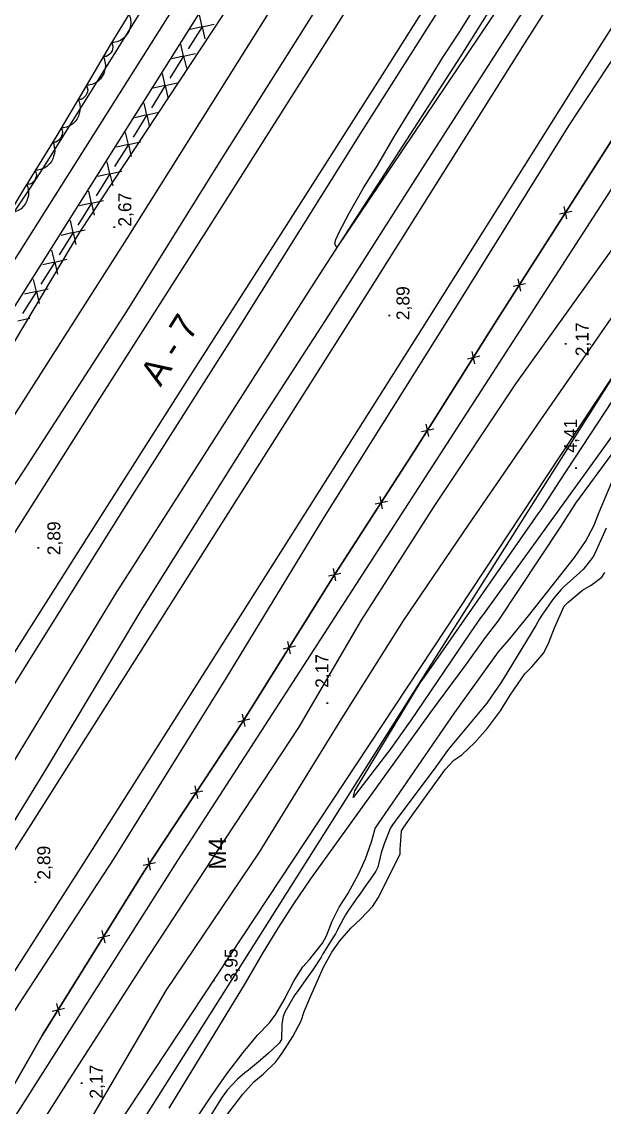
# Model space of a CAD drawing. Extents: x 731654 to 732244, y 4380181 to 4381208.
# Drawn here: x 731958.5 to 732025.7, y 4380676.7 to 4380801.8 of the extents above; entities that cross this region are included whole.
import ezdxf
from ezdxf.enums import TextEntityAlignment as Align

# ---------------------------------------------------------------- set-up
doc = ezdxf.new("R2010")
doc.units = 0
doc.linetypes.add('DASHED', pattern=[0])
doc.linetypes.add('HIDDEN', pattern=[0])
doc.layers.get('0').update_dxf_attribs({"linetype": 'CONTINUOUS'})
for name, color, linetype in [('1', 7, 'CONTINUOUS'), ('14', 7, 'CONTINUOUS'), ('24', 7, 'CONTINUOUS'), ('25', 7, 'CONTINUOUS'), ('33', 7, 'CONTINUOUS'), ('39', 7, 'CONTINUOUS'), ('40', 7, 'CONTINUOUS'), ('44', 7, 'CONTINUOUS'), ('48', 7, 'CONTINUOUS'), ('50', 7, 'CONTINUOUS'), ('53', 7, 'CONTINUOUS'), ('8', 7, 'CONTINUOUS'), ('9', 7, 'CONTINUOUS'), ('PATTERN_CLASS', 7, 'CONTINUOUS')]:
    doc.layers.add(name, color=color, linetype=linetype)

msp = doc.modelspace()

# ---------------------------------------------------------------- linework, layer by layer
at = {"layer": '1', "color": 0, "linetype": 'CONTINUOUS'}
for p, q in [((732020.56, 4380779.63), (732021.98, 4380779.96)), ((732021.41, 4380779.06), (732021.11, 4380780.49)), ((732016.08, 4380770.72), (732015.78, 4380772.15)), ((732015.23, 4380771.29), (732016.65, 4380771.61)), ((732009.93, 4380762.92), (732011.35, 4380763.26)), ((732010.78, 4380762.36), (732010.48, 4380763.78)), ((732004.65, 4380754.55), (732006.07, 4380754.88)), ((732005.5, 4380753.99), (732005.19, 4380755.41)), ((732000.15, 4380745.65), (731999.86, 4380747.08)), ((731999.3, 4380746.22), (732000.72, 4380746.54)), ((731993.93, 4380737.91), (731995.35, 4380738.23)), ((731994.78, 4380737.34), (731994.48, 4380738.76)), ((731988.68, 4380729.5), (731990.1, 4380729.85)), ((731989.54, 4380728.95), (731989.22, 4380730.37)), ((731984.29, 4380720.55), (731983.98, 4380721.97)), ((731983.44, 4380721.11), (731984.85, 4380721.45)), ((731977.99, 4380712.86), (731979.41, 4380713.16)), ((731978.83, 4380712.28), (731978.55, 4380713.71)), ((731972.54, 4380704.59), (731973.97, 4380704.9)), ((731973.38, 4380704.01), (731973.1, 4380705.44)), ((731968.15, 4380695.63), (731967.83, 4380697.05)), ((731967.29, 4380696.18), (731968.71, 4380696.53)), ((731962.06, 4380687.78), (731963.47, 4380688.12)), ((731962.91, 4380687.22), (731962.6, 4380688.64))]:
    msp.add_line(p, q, dxfattribs=at)
for points in [[(732034.36, 4380800.28), (732023.86, 4380783.87), (732013.34, 4380767.39), (732003.85, 4380752.34), (731994.34, 4380737.62), (731984.06, 4380721.16), (731972.63, 4380703.81), (731960.89, 4380684.96), (731951.9, 4380669.23), (731934.96, 4380642.69), (731923.21, 4380624.94), (731911.47, 4380606.25), (731902.51, 4380591.37)], [(731902.51, 4380591.37), (731911.47, 4380606.25), (731923.21, 4380624.94), (731934.96, 4380642.69), (731951.9, 4380669.23), (731960.89, 4380684.96), (731972.63, 4380703.81), (731984.06, 4380721.16), (731994.34, 4380737.62), (732003.85, 4380752.34), (732013.34, 4380767.39), (732023.86, 4380783.87), (732034.36, 4380800.28)]]:
    msp.add_lwpolyline(points, dxfattribs=at)
at = {"layer": '14', "color": 0, "linetype": 'CONTINUOUS'}
for points in [[(731890.96, 4380638.24), (731900.26, 4380652.67), (731907.87, 4380664.54), (731914.6, 4380675.05), (731922.1, 4380686.82), (731931.47, 4380701.61), (731942.47, 4380718.96), (731954.55, 4380737.94), (731967.28, 4380757.92), (731980.37, 4380778.5), (731993.98, 4380799.96), (732008.28, 4380822.65), (732023.04, 4380846.13), (732038.06, 4380870.07), (732053.73, 4380895), (732070.01, 4380920.85), (732084.74, 4380944.17), (732096.44, 4380962.62), (732108.43, 4380981.63), (732119.86, 4381000)], [(731905.61, 4380624.96), (731921.6, 4380649.1), (731940.17, 4380678.89), (731959.37, 4380708.86), (731981.35, 4380743.53), (731998.42, 4380770.46), (732016.52, 4380799.23), (732034.73, 4380827.82), (732052.79, 4380856.71), (732071.42, 4380885.67), (732086.08, 4380908.4), (732103.85, 4380936.36), (732128.36, 4380974.71), (732143.44, 4381000)], [(731912.51, 4380621.17), (731927.93, 4380645.08), (731946.51, 4380674.88), (731965.69, 4380704.83), (731987.68, 4380739.51), (732004.76, 4380766.46), (732022.86, 4380795.23), (732041.07, 4380823.82), (732059.12, 4380852.69), (732077.73, 4380881.62), (732092.4, 4380904.36), (732110.17, 4380932.33), (732134.74, 4380970.78), (732152.03, 4380999.76), (732152.17, 4381000)], [(732113.42, 4380975.42), (732108.47, 4380967.38), (732103.43, 4380959.42), (732098.05, 4380951.03), (732092.02, 4380941.54), (732085.15, 4380930.67), (732077.43, 4380918.42), (732069.38, 4380905.6), (732061.5, 4380892.92), (732053.51, 4380880.12), (732045.11, 4380866.79), (732036.6, 4380853.38), (732028.27, 4380840.25), (732019.69, 4380826.67), (732010.34, 4380811.85), (732000.1, 4380795.67), (731989.03, 4380778.31), (731977.62, 4380760.46), (731966.26, 4380742.66), (731954.66, 4380724.39), (731942.12, 4380704.58), (731927.2, 4380681.02), (731909.75, 4380653.58), (731896.43, 4380632.86)]]:
    msp.add_lwpolyline(points, dxfattribs=at)
at = {"layer": '24', "color": 0, "linetype": 'CONTINUOUS'}
msp.add_lwpolyline([(731982.17, 4380675.73), (731984.04, 4380678.21), (731985.29, 4380679.6), (731986.37, 4380680.5), (731987.84, 4380681.94), (731988.59, 4380682.94), (731989.8, 4380684.84), (731990.76, 4380686.63), (731991.11, 4380687.71), (731991.87, 4380689.51), (731993.35, 4380692.82), (731994.31, 4380694.57), (731995.24, 4380695.87), (731996.49, 4380697.34), (731997.6, 4380698.35), (731999.01, 4380699.85), (731999.63, 4380700.81), (732000.45, 4380702.39), (732002.18, 4380705.88), (732002.18, 4380706.4), (732002.33, 4380708.54), (732002.59, 4380708.98), (732003.78, 4380710.67), (732007.39, 4380715.63), (732008.38, 4380716.67), (732009.28, 4380717.31), (732010.79, 4380718.71), (732012.24, 4380720.36), (732013.74, 4380722.37), (732014.85, 4380724.17), (732016.56, 4380726.64), (732017.36, 4380727.42), (732018.74, 4380729.06), (732019.33, 4380730.23), (732019.98, 4380731.92), (732021.08, 4380734.41), (732021.53, 4380734.85), (732023.22, 4380736.28), (732024.2, 4380736.84), (732025.43, 4380737.76), (732025.77, 4380738.3)], dxfattribs=at)
at = {"layer": '25', "color": 0, "linetype": 'HIDDEN'}
for points in [[(731876.02, 4380644.56), (731899.76, 4380682.27), (731921.65, 4380717.35), (731954.17, 4380768.78), (731983.38, 4380814.98), (732007.59, 4380854.11)], [(732031.23, 4380833.06), (732024.15, 4380821.71), (732009.18, 4380797.83), (731992.48, 4380772.08), (731969.32, 4380735.83), (731951.64, 4380706.77), (731925.89, 4380667.09), (731902.8, 4380630.78), (731900.64, 4380627.34)]]:
    msp.add_lwpolyline(points, dxfattribs=at)
at = {"layer": '33', "color": 0, "linetype": 'CONTINUOUS'}
for p, q in [((731979.33, 4380801.19), (731979.02, 4380802.57)), ((731979.33, 4380801.19), (731977.74, 4380798.65)), ((731979.33, 4380801.19), (731977.96, 4380800.88)), ((731979.33, 4380801.19), (731980.71, 4380801.51)), ((731979.33, 4380801.19), (731979.65, 4380799.82)), ((731977.21, 4380797.8), (731976.89, 4380799.18)), ((731977.21, 4380797.8), (731975.62, 4380795.26)), ((731977.21, 4380797.8), (731975.83, 4380797.49)), ((731977.21, 4380797.8), (731978.59, 4380798.12)), ((731977.21, 4380797.8), (731977.53, 4380796.43)), ((731975.09, 4380794.42), (731974.77, 4380795.79)), ((731975.09, 4380794.42), (731973.49, 4380791.87)), ((731975.09, 4380794.42), (731973.71, 4380794.1)), ((731975.09, 4380794.42), (731976.46, 4380794.73)), ((731975.09, 4380794.42), (731975.4, 4380793.04)), ((731972.96, 4380791.03), (731972.65, 4380792.4)), ((731972.96, 4380791.03), (731971.37, 4380788.48)), ((731972.96, 4380791.03), (731971.58, 4380790.71)), ((731972.96, 4380791.03), (731974.34, 4380791.34)), ((731972.96, 4380791.03), (731973.28, 4380789.65)), ((731970.84, 4380787.64), (731970.52, 4380789.02)), ((731970.84, 4380787.64), (731969.24, 4380785.1)), ((731970.84, 4380787.64), (731969.46, 4380787.32)), ((731970.84, 4380787.64), (731972.22, 4380787.95)), ((731970.84, 4380787.64), (731971.15, 4380786.26)), ((731968.71, 4380784.25), (731968.4, 4380785.63)), ((731968.71, 4380784.25), (731970.09, 4380784.56)), ((731968.71, 4380784.25), (731967.12, 4380781.71)), ((731968.71, 4380784.25), (731967.33, 4380783.93)), ((731968.71, 4380784.25), (731969.03, 4380782.87)), ((731966.59, 4380780.86), (731966.27, 4380782.24)), ((731966.59, 4380780.86), (731965, 4380778.32)), ((731966.59, 4380780.86), (731965.21, 4380780.54)), ((731966.59, 4380780.86), (731967.97, 4380781.17)), ((731966.59, 4380780.86), (731966.9, 4380779.48)), ((731964.46, 4380777.47), (731964.15, 4380778.85)), ((731964.46, 4380777.47), (731962.87, 4380774.93)), ((731964.46, 4380777.47), (731963.09, 4380777.15)), ((731964.46, 4380777.47), (731965.84, 4380777.79)), ((731964.46, 4380777.47), (731964.78, 4380776.09)), ((731962.34, 4380774.08), (731962.02, 4380775.46)), ((731962.34, 4380774.08), (731963.72, 4380774.4)), ((731962.34, 4380774.08), (731960.75, 4380771.54)), ((731962.34, 4380774.08), (731960.96, 4380773.76)), ((731962.34, 4380774.08), (731962.66, 4380772.7)), ((731960.22, 4380770.69), (731959.9, 4380772.07)), ((731960.22, 4380770.69), (731958.62, 4380768.15)), ((731960.22, 4380770.69), (731958.84, 4380770.37)), ((731960.22, 4380770.69), (731961.59, 4380771.01)), ((731960.22, 4380770.69), (731960.53, 4380769.31)), ((731958.09, 4380767.3), (731959.47, 4380767.62))]:
    msp.add_line(p, q, dxfattribs=at)
at = {"layer": '39', "color": 0, "linetype": 'CONTINUOUS'}
msp.add_lwpolyline([(732138.29, 4380958.72), (732084.2, 4380873.63), (732030.91, 4380789.25), (731976.5, 4380705.14), (731922.83, 4380620.78), (731869.45, 4380536.25), (731815.74, 4380451.33), (731762.28, 4380366.57), (731709.68, 4380281.67), (731700, 4380266.52)], dxfattribs=at)
at = {"layer": '40', "color": 0, "linetype": 'CONTINUOUS'}
msp.add_lwpolyline([(732168.46, 4380994.14), (732149.24, 4380954.55), (731700, 4380244.54)], dxfattribs=at)
at = {"layer": '44', "color": 0, "linetype": 'CONTINUOUS'}
for points in [[(731875.42, 4380649.55), (731889.82, 4380671.28), (731890.16, 4380671.83), (731901.23, 4380690.46), (731902.96, 4380693.53), (731904.16, 4380695.35), (731911.67, 4380707.19), (731931.94, 4380737.94), (731933.56, 4380740.58), (731936.19, 4380745.04), (731942.62, 4380755.94), (731942.63, 4380755.96), (731942.94, 4380756.41), (731944.96, 4380759.46), (731946.39, 4380761.87), (731955.39, 4380776.39), (731957.3, 4380779.32), (731959.41, 4380782.42), (731961.37, 4380785.44), (732004.62, 4380854.71)], [(732032.6, 4380831.7), (732030.52, 4380828.73), (732028.84, 4380826.14), (731994.88, 4380775.75), (731994.65, 4380776.19), (731994.75, 4380776.69), (731995.14, 4380777.53), (731996.3, 4380779.71), (731997.91, 4380782.54), (731999.55, 4380785.21), (732001.54, 4380788.59), (732007.13, 4380797.71), (732008.87, 4380800.35), (732011.07, 4380803.82), (732029.53, 4380833.42), (732029.71, 4380833.58), (732029.88, 4380833.63), (732030.19, 4380833.58)], [(731986.1, 4380814.08), (731924.64, 4380716.56), (731906.6, 4380688.29), (731906.3, 4380687.87), (731903.35, 4380683.6), (731889.29, 4380660.73), (731889.11, 4380660.44), (731880.49, 4380646.05)], [(731940.33, 4380625.63), (731945.99, 4380635.44), (731946.32, 4380636.07), (731947.54, 4380638.61), (731948.96, 4380641.33), (731950.64, 4380644.69), (731952.21, 4380647.62), (731953.59, 4380649.92), (731957.06, 4380655.48), (731960.55, 4380660.86), (732042.59, 4380784.89)], [(732032.89, 4380762.77), (732023.68, 4380749.94), (732023.37, 4380749.53), (732021.87, 4380747.46), (732011.74, 4380733.48), (732011.46, 4380733.07), (732010.34, 4380731.48), (732003.37, 4380721.21), (732003.07, 4380720.79), (732001.12, 4380718.03), (731996.75, 4380712.37), (731996.96, 4380713.16), (732004.5, 4380725.59), (732004.82, 4380726.06), (732006.29, 4380728.14), (732018.1, 4380745.05), (732018.44, 4380745.54), (732020.3, 4380748.37), (732020.56, 4380748.81), (732030.21, 4380763.46)], [(732026.58, 4380751.98), (732022.4, 4380746.31), (732020.7, 4380743.64), (732013.45, 4380732.71), (732011.99, 4380730.82), (732009.74, 4380727.69), (732005.66, 4380722.21), (731991.84, 4380703), (731989.87, 4380700.12), (731988.07, 4380697.33), (731986.27, 4380694.38), (731984.29, 4380691), (731975.5, 4380676.58)], [(731978.59, 4380675.25), (731980.33, 4380677.88), (731982.2, 4380680.54), (731984.07, 4380683.01), (731985.73, 4380684.98), (731987.12, 4380686.4), (731987.84, 4380687.42), (731988.8, 4380689.07), (731989.94, 4380691.29), (731990.94, 4380692.87), (731991.71, 4380693.71), (731993.24, 4380695.58), (731993.68, 4380696.44), (731994.34, 4380698.13), (731995.15, 4380699.73), (731996.13, 4380701.3), (731997.43, 4380703.63), (731998.17, 4380705.31), (731998.87, 4380707.28), (731999.24, 4380708.64), (731999.31, 4380708.8), (731999.62, 4380709.27), (732008.47, 4380722.19), (732013.51, 4380729.16), (732014.79, 4380730.63), (732016.98, 4380733.3), (732022.27, 4380740.02), (732023.56, 4380741.89), (732024.5, 4380743.67), (732025.13, 4380745.25), (732027, 4380749.71)], [(732025.94, 4380743.42), (732024.65, 4380740.48), (732024.39, 4380740.07), (732023.28, 4380738.67), (732022.92, 4380738.32), (732022.16, 4380737.64), (732021.11, 4380736.71), (732020.74, 4380736.34), (732019.87, 4380735.3), (732018.53, 4380733.41), (732018.24, 4380732.98), (732017.83, 4380732.19), (732014.07, 4380726.03), (732013.8, 4380725.6), (732012.25, 4380723.36), (732012.17, 4380723.25), (732007.75, 4380717.94), (732007.45, 4380717.53), (732006.29, 4380715.92), (732001.61, 4380709.65), (732001.31, 4380709.25), (732001.07, 4380708.89), (732000.34, 4380707.06), (732000.18, 4380706.58), (731999.98, 4380706), (731999.59, 4380704.35), (731999.36, 4380703.9), (731999.28, 4380703.78), (731998.79, 4380703.04), (731998.5, 4380702.63), (731998.39, 4380702.48), (731997.45, 4380701.14), (731997.16, 4380700.73), (731997.11, 4380700.66), (731996.16, 4380699.29)], [(731996.16, 4380699.29), (731995.88, 4380698.86), (731995.68, 4380698.53), (731994.94, 4380697.15), (731994.71, 4380696.69), (731994.43, 4380696.21), (731993.54, 4380694.78), (731993.26, 4380694.35), (731993.06, 4380693.98), (731992.1, 4380692.54), (731991.8, 4380692.12), (731991.51, 4380691.69), (731990.49, 4380690.25), (731990.19, 4380689.83), (731990.05, 4380689.63), (731988.88, 4380687.63), (731988.7, 4380687.14), (731988.54, 4380686.27), (731988.49, 4380684.5), (731988.23, 4380684.09), (731987.37, 4380683.25), (731986.98, 4380682.92), (731986.08, 4380682.11), (731984.68, 4380680.98), (731984.28, 4380680.66), (731983.43, 4380679.94), (731982.22, 4380678.64), (731981.92, 4380678.23), (731981.63, 4380677.82), (731980.35, 4380675.78)]]:
    msp.add_lwpolyline(points, dxfattribs=at)
at = {"layer": '53', "color": 0, "linetype": 'CONTINUOUS'}
for points in [[(731970.9, 4380802.63), (731971.01, 4380802.43), (731971.08, 4380802.07), (731971.13, 4380801.65), (731971.09, 4380801.33), (731971.01, 4380801.02), (731970.92, 4380800.71), (731970.75, 4380800.41), (731970.52, 4380800.11), (731970.25, 4380799.83), (731969.92, 4380799.62), (731969.52, 4380799.46), (731969.16, 4380799.39), (731968.91, 4380799.39), (731968.99, 4380799.12), (731969.04, 4380798.84), (731969.01, 4380798.62), (731968.95, 4380798.42), (731968.82, 4380798.2), (731968.67, 4380798.03), (731968.48, 4380797.87), (731968.28, 4380797.76), (731968.08, 4380797.76), (731967.92, 4380797.75)], [(731967.94, 4380797.74), (731968.06, 4380797.53), (731968.13, 4380797.17), (731968.19, 4380796.76), (731968.16, 4380796.44), (731968.08, 4380796.13), (731967.99, 4380795.82), (731967.83, 4380795.51), (731967.61, 4380795.21), (731967.34, 4380794.93), (731967.01, 4380794.71), (731966.61, 4380794.54), (731966.25, 4380794.46), (731966, 4380794.46), (731966.09, 4380794.2), (731966.15, 4380793.91), (731966.11, 4380793.7), (731966.06, 4380793.5), (731965.93, 4380793.27), (731965.79, 4380793.1), (731965.59, 4380792.94), (731965.4, 4380792.83), (731965.2, 4380792.82), (731965.04, 4380792.81)], [(731965.04, 4380792.81), (731965.15, 4380792.6), (731965.23, 4380792.24), (731965.28, 4380791.83), (731965.25, 4380791.51), (731965.17, 4380791.2), (731965.08, 4380790.89), (731964.92, 4380790.58), (731964.69, 4380790.28), (731964.42, 4380790), (731964.1, 4380789.79), (731963.69, 4380789.62), (731963.34, 4380789.54), (731963.09, 4380789.54), (731963.18, 4380789.28), (731963.23, 4380788.99), (731963.19, 4380788.78), (731963.14, 4380788.57), (731963.01, 4380788.35), (731962.86, 4380788.18), (731962.67, 4380788.02), (731962.48, 4380787.91), (731962.28, 4380787.9), (731962.12, 4380787.89)], [(731962.11, 4380787.9), (731962.22, 4380787.69), (731962.29, 4380787.33), (731962.34, 4380786.91), (731962.3, 4380786.6), (731962.21, 4380786.28), (731962.11, 4380785.98), (731961.95, 4380785.67), (731961.72, 4380785.38), (731961.44, 4380785.1), (731961.11, 4380784.89), (731960.71, 4380784.73), (731960.35, 4380784.66), (731960.1, 4380784.66), (731960.18, 4380784.4), (731960.23, 4380784.11), (731960.19, 4380783.9), (731960.14, 4380783.7), (731960, 4380783.47), (731959.85, 4380783.31), (731959.66, 4380783.15), (731959.47, 4380783.04), (731959.26, 4380783.04), (731959.1, 4380783.03)], [(731959.1, 4380783.03), (731959.21, 4380782.83), (731959.28, 4380782.47), (731959.33, 4380782.05), (731959.3, 4380781.74), (731959.21, 4380781.42), (731959.12, 4380781.12), (731958.96, 4380780.81), (731958.74, 4380780.51), (731958.46, 4380780.23), (731958.14, 4380780.02), (731957.73, 4380779.85), (731957.37, 4380779.78), (731957.13, 4380779.77), (731957.21, 4380779.51), (731957.26, 4380779.23), (731957.23, 4380779.01), (731957.18, 4380778.81), (731957.04, 4380778.59), (731956.9, 4380778.42), (731956.7, 4380778.26), (731956.51, 4380778.15), (731956.31, 4380778.14), (731956.15, 4380778.13)]]:
    msp.add_lwpolyline(points, dxfattribs=at)
at = {"layer": '8', "color": 0, "linetype": 'DASHED'}
for points in [[(732105.2, 4381000), (732091.09, 4380976.19), (732075.06, 4380951.46), (732074.99, 4380951.37), (732055.94, 4380921.42), (732040.58, 4380896.94), (732016.12, 4380858.65), (731998.04, 4380829.75), (731981.75, 4380802.62), (731965.19, 4380777.54), (731945.91, 4380745.21), (731932.6, 4380725.62), (731918.58, 4380702.61), (731903.04, 4380678.34), (731882.89, 4380646.68)], [(731922.39, 4380613.02), (731926.52, 4380619.44), (731930, 4380624.88), (731935.91, 4380634.06), (731940.01, 4380640.75), (731944.75, 4380648.67), (731950.14, 4380657.69), (731957.9, 4380670.21), (731964.08, 4380679.98), (731972.73, 4380693.39), (731981.07, 4380706.17), (731990.49, 4380720.44), (731997.71, 4380732.83), (732006.09, 4380745.92), (732015.54, 4380760.03), (732025.25, 4380773.61), (732031.21, 4380781.91)]]:
    msp.add_lwpolyline(points, dxfattribs=at)
at = {"layer": '8', "color": 0, "linetype": 'CONTINUOUS'}
for points in [[(731887.61, 4380645.52), (731895.37, 4380657.75), (731916.39, 4380691.01), (731943.97, 4380735.02), (731970.71, 4380776.8), (731995.1, 4380815.66), (732010.35, 4380840.76), (732024.91, 4380863.69), (732039.92, 4380887.44), (732059.56, 4380918.4), (732077.12, 4380945.64), (732094.4, 4380972.34), (732111.37, 4381000)], [(732027.08, 4380768.46), (732018.7, 4380756.38), (732010.06, 4380743.83), (732002.56, 4380732.81), (731995.43, 4380721.48), (731985.9, 4380706.07), (731975.14, 4380690.13), (731966.28, 4380674.98), (731955.72, 4380658.36), (731951.91, 4380652.26), (731944.23, 4380639.59), (731937.52, 4380627.64), (731929.52, 4380611.84), (731926.93, 4380606.95)]]:
    msp.add_lwpolyline(points, dxfattribs=at)
at = {"layer": '9', "color": 0, "linetype": 'HIDDEN'}
for points in [[(731888.86, 4380639.81), (731900.64, 4380658.71), (731913.91, 4380680.3), (731930.35, 4380706.33), (731946.23, 4380730.89), (731959.2, 4380750.67), (731970.71, 4380768.46), (731981.14, 4380785.23), (732001.12, 4380816.85), (732025.7, 4380854.89), (732042.7, 4380881.91), (732058.67, 4380908.02), (732077.49, 4380936.98), (732093.38, 4380962.37), (732110.62, 4380990), (732116.73, 4381000)], [(732130.91, 4381000), (732127.4, 4380994.48), (732116.31, 4380976.55), (732104.4, 4380957.62), (732093.15, 4380939.6), (732082.19, 4380921.98), (732070.11, 4380903.11), (732057.55, 4380883.01), (732043.02, 4380860.34), (732028.84, 4380838.14), (732010.28, 4380808.96), (731997.6, 4380788.94), (731983.68, 4380766.73), (731970.23, 4380745.57), (731951.15, 4380715.12), (731934.47, 4380689.37), (731918.98, 4380664.77), (731913.28, 4380655.79), (731898.97, 4380633.23)], [(732155.09, 4381000), (732143.69, 4380981.19), (732132.76, 4380963.15), (732121.11, 4380944.59), (732107.28, 4380922.65), (732087.25, 4380891.91), (732071.63, 4380867.92), (732053.42, 4380839.11), (732039.42, 4380816.86), (732021.6, 4380789.76), (732009.12, 4380769.76), (731993.42, 4380744.73), (731982.13, 4380726.16), (731969.16, 4380705.36), (731958.16, 4380688.52), (731946.86, 4380670.71), (731935.73, 4380652.69), (731923.73, 4380633.31), (731914.56, 4380618.69)], [(731904.28, 4380625.85), (731912.93, 4380639.65), (731922.69, 4380655.48), (731931.08, 4380668.04), (731941, 4380683.09), (731952.53, 4380701.36), (731961.44, 4380715.78), (731972.31, 4380733.92), (731985.32, 4380754.59), (731993.93, 4380767.87), (732004.45, 4380784.41), (732016.99, 4380803.92), (732025.73, 4380817.64), (732034.62, 4380831.54), (732042.46, 4380844.61), (732051.23, 4380858.21), (732057.4, 4380867.54), (732067.46, 4380883.19), (732079.42, 4380901.87), (732091.99, 4380922.14), (732099.87, 4380934.84), (732106.17, 4380944.42), (732118.07, 4380963.88), (732125.76, 4380976.16)]]:
    msp.add_lwpolyline(points, dxfattribs=at)
at = {"layer": 'PATTERN_CLASS', "color": 0, "linetype": 'CONTINUOUS'}
for points in [[(731973.02, 4380806.1), (731968.71, 4380799.04), (731965.31, 4380793.26), (731962.46, 4380788.46), (731958.74, 4380782.44), (731955.41, 4380776.9)], [(732034.36, 4380800.28), (732023.86, 4380783.87), (732013.34, 4380767.39), (732003.85, 4380752.34), (731994.34, 4380737.62), (731984.06, 4380721.16), (731972.63, 4380703.81), (731960.89, 4380684.96), (731951.9, 4380669.23), (731934.96, 4380642.69), (731923.21, 4380624.94), (731911.47, 4380606.25), (731902.51, 4380591.37)]]:
    msp.add_lwpolyline(points, dxfattribs=at)

# ---------------------------------------------------------------- texts
at = {"layer": '39', "color": 0, "linetype": 'CONTINUOUS'}
msp.add_text('M4   ', height=2, rotation=90, dxfattribs=at).set_placement((731981.08, 4380707.04), align=Align.MIDDLE)
at = {"layer": '48', "color": 0, "linetype": 'CONTINUOUS'}
for s, p in [(' 2,67', (731971.17, 4380777.61)), ('.', (731969.32, 4380777.83)), (' 2,89', (732003.25, 4380766.83)), ('.', (732001.06, 4380767.63)), (' 2,17', (732023.91, 4380762.67)), ('.', (732021.37, 4380764.38)), (' 4,41', (732022.57, 4380751.56)), ('.', (732022.57, 4380750.06)), (' 2,89', (731962.99, 4380739.74)), ('.', (731960.57, 4380740.88)), (' 2,17', (731993.91, 4380724.46)), ('.', (731993.91, 4380722.96)), (' 2,89', (731961.83, 4380702.36)), ('.', (731960.22, 4380702.35)), (' 3,95', (731983.43, 4380690.53)), ('.', (731980.78, 4380690.98)), (' 2,17', (731967.87, 4380677.13)), ('.', (731965.57, 4380679.19))]:
    msp.add_text(s, height=1.5, rotation=90, dxfattribs=at).set_placement(p)
at = {"layer": '50', "color": 0, "linetype": 'CONTINUOUS'}
msp.add_text('A - 7', height=3, rotation=57.4472, dxfattribs=at).set_placement((731974.54, 4380759.62))

# ---------------------------------------------------------------- meshes
at = {"color": 0, "linetype": 'CONTINUOUS'}
mesh = msp.add_polyface(dxfattribs=at)
corners = [(731962.5, 4380181), (731654.5, 4381207.5), (732244, 4380181), (732244, 4381207.5), (731654.5, 4380181)]
mesh.append_faces([[corners[k] for k in face] for face in [(0, 1, 4), (1, 0, 2, 3)]], dxfattribs={"vtx0": -1, "color": 0})
mesh = msp.add_polyface(dxfattribs=at)
corners = [(732234, 4380191), (731962.5, 4381011), (731962.5, 4380191), (731664.5, 4381011), (732234, 4381011), (731664.5, 4380191)]
mesh.append_faces([[corners[k] for k in face] for face in [(1, 0, 4), (2, 3, 5)]], dxfattribs={"vtx0": -1, "color": 0})
mesh.append_faces([[corners[k] for k in face] for face in [(0, 1, 3, 2)]], dxfattribs={"vtx0": -1, "vtx2": -1, "color": 0})

doc.saveas('drawing.dxf')
